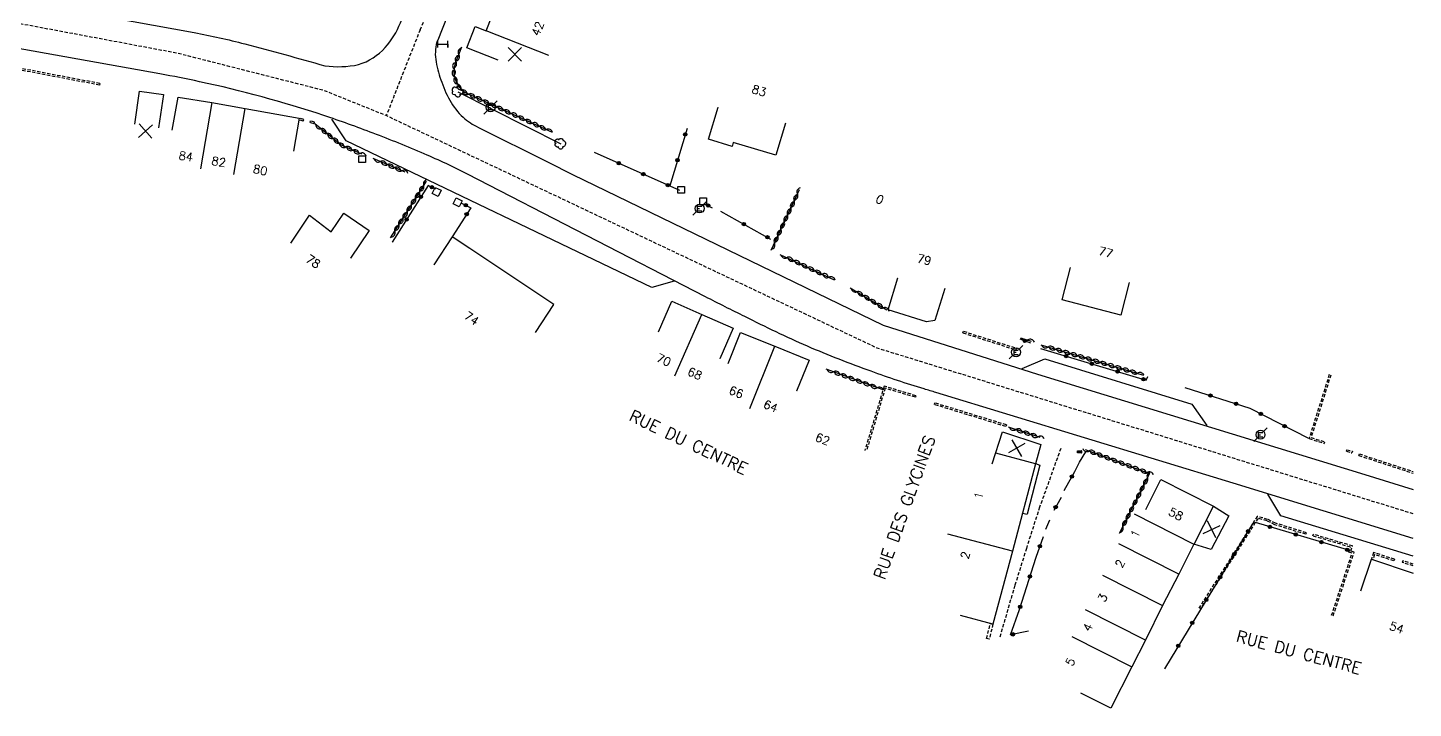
# Model space of a CAD drawing. Header units: millimetres. Extents: x 114000 to 119599, y 120000 to 124063.
# Drawn here: x 114793.5 to 115000, y 120002.3 to 120103.7 of the extents above; entities that cross this region are included whole.
import ezdxf
from ezdxf.enums import TextEntityAlignment as Align

# ---------------------------------------------------------------- set-up
doc = ezdxf.new("R2010")
doc.units = ezdxf.units.MM
doc.linetypes.add('DASHED', pattern=[0.75, 0.5, -0.25])
doc.layers.get('0').update_dxf_attribs({"linetype": 'CONTINUOUS'})
for name, color, linetype in [('W0001', 6, 'DASHED'), ('W0008', 7, 'CONTINUOUS'), ('W0100', 7, 'CONTINUOUS'), ('W0105', 7, 'CONTINUOUS'), ('W0112', 1, 'DASHED'), ('W0300', 7, 'CONTINUOUS'), ('W0302', 3, 'CONTINUOUS'), ('W0310', 3, 'CONTINUOUS'), ('W0322', 7, 'CONTINUOUS'), ('W0400', 7, 'CONTINUOUS'), ('W0471', 7, 'CONTINUOUS'), ('W0989', 7, 'CONTINUOUS'), ('W0991', 7, 'CONTINUOUS'), ('W1102', 7, 'CONTINUOUS'), ('W1474', 7, 'CONTINUOUS')]:
    doc.layers.add(name, color=color, linetype=linetype)
doc.styles.get("Standard").update_dxf_attribs({"font": 'romans.shx', "width": 0.85})

# ---------------------------------------------------------------- blocks, each defined once
blk = doc.blocks.new('t322o')
at = {"color": 0, "linetype": 'Continuous'}
for radius in [0.25, 0.15]:
    blk.add_circle((0, 0), radius, dxfattribs=at)
blk = doc.blocks.new('t310o')
at = {"color": 0, "linetype": 'Continuous'}
for centre, start, end in [((-0.5, 0.38), 216.8699, 323.1304), ((0.5, -0.37), 36.8699, 143.1303)]:
    blk.add_arc(centre, 0.625, start, end, dxfattribs=at)
blk = doc.blocks.new('t991o')
at = {"color": 0, "linetype": 'Continuous'}
for p, q in [((-1, 1), (1, -1)), ((-1, -1), (1, 1))]:
    blk.add_line(p, q, dxfattribs=at)
blk = doc.blocks.new('T471')
for p, q in [((-0.333334, 0.333334), (-0.333334, -0.333334)), ((-0.333334, 0.333334), (0.333334, 0.333334)), ((-0.333334, 0), (0, 0)), ((0.500001, 0.500001), (1.000002, 1.000002)), ((-0.500001, -0.500001), (-1.000002, -1.000002)), ((-0.333334, -0.333334), (0.333334, -0.333334))]:
    blk.add_line(p, q)
blk.add_ellipse((0, 0), major_axis=(0.471405, 0.471405), ratio=1, start_param=5.4977871438, end_param=11.780972451)
blk = doc.blocks.new('t112o')
at = {"color": 0, "linetype": 'Continuous'}
for p, q in [((-0.5, 0.5), (0.5, 0.5)), ((-0.5, -0.5), (-0.5, 0.5)), ((0.5, 0.5), (0.5, -0.5)), ((0.5, -0.5), (-0.5, -0.5))]:
    blk.add_line(p, q, dxfattribs=at)
blk = doc.blocks.new('T300')
for p, q in [((-0.8, 0.51), (-0.86, 0.34)), ((-0.86, 0.34), (-0.86, 0.17)), ((-0.86, 0.17), (-0.74, 0.06)), ((-0.69, 0.63), (-0.8, 0.51)), ((-0.8, -0.06), (-0.74, 0.06)), ((-0.74, 0.06), (-0.69, 0.11)), ((-0.57, 0.69), (-0.69, 0.63)), ((-0.46, 0.69), (-0.57, 0.69)), ((-0.29, 0.63), (-0.46, 0.69)), ((-0.29, 0.63), (-0.17, 0.74)), ((-0.23, 0.57), (-0.29, 0.63)), ((-0.17, 0.74), (-0.06, 0.8)), ((-0.06, 0.8), (0.06, 0.8)), ((0.06, 0.8), (0.23, 0.74)), ((0.23, 0.74), (0.34, 0.63)), ((0.34, 0.63), (0.4, 0.51)), ((0.46, 0.46), (0.34, 0.46)), ((0.4, 0.51), (0.4, 0.46)), ((0.57, 0.4), (0.46, 0.46)), ((0.57, 0.4), (0.69, 0.29)), ((0.69, 0.29), (0.74, 0.17)), ((0.74, 0.06), (0.69, -0.17)), ((0.74, 0.17), (0.74, 0.06)), ((-0.8, -0.17), (-0.8, -0.06)), ((-0.8, -0.23), (-0.8, -0.17)), ((-0.74, -0.34), (-0.8, -0.23)), ((-0.69, -0.4), (-0.74, -0.34)), ((-0.51, -0.46), (-0.69, -0.4)), ((-0.4, -0.46), (-0.51, -0.46)), ((-0.4, -0.46), (-0.34, -0.46)), ((-0.34, -0.46), (-0.34, -0.4)), ((-0.34, -0.51), (-0.34, -0.46)), ((-0.29, -0.63), (-0.34, -0.51)), ((-0.17, -0.74), (-0.29, -0.63)), ((-0.06, -0.8), (-0.17, -0.74)), ((0.06, -0.8), (-0.06, -0.8)), ((0.17, -0.74), (0.06, -0.8)), ((0.23, -0.69), (0.17, -0.74)), ((0.29, -0.46), (0.23, -0.46)), ((0.29, -0.63), (0.23, -0.69)), ((0.46, -0.4), (0.29, -0.46)), ((0.34, -0.51), (0.29, -0.63)), ((0.34, -0.51), (0.34, -0.46)), ((0.57, -0.34), (0.46, -0.4)), ((0.63, -0.29), (0.57, -0.34)), ((0.69, -0.17), (0.63, -0.29))]:
    blk.add_line(p, q)
blk = doc.blocks.new('T400')
for p, q in [((-0.15, 0.3), (0.15, 0.3)), ((-0.15, -0.25), (-0.15, 0.3)), ((-0.15, 0.15), (0.15, 0.15)), ((-0.15, 0), (0.15, 0)), ((0.15, 0.3), (0.15, -0.25)), ((-0.15, -0.15), (0.15, -0.15)), ((-0.15, -0.25), (-0.15, -0.3)), ((-0.15, -0.3), (0.15, -0.3)), ((0.15, -0.3), (0.15, -0.25))]:
    blk.add_line(p, q)
blk = doc.blocks.new('T1474')
at = {"color": 0, "linetype": 'Continuous', "flags": 128}
for points in [[(-0.75, -0.5), (-0.75, 0.5)], [(-0.75, 0), (0.75, 0)], [(0.75, 0), (0.75, -0.5), (0.75, 0.5)]]:
    blk.add_lwpolyline(points, dxfattribs=at)

msp = doc.modelspace()

# ---------------------------------------------------------------- linework, layer by layer
at = {"layer": 'W0001'}
msp.add_line((114851.98, 120103.38), (114846.94, 120090.58), dxfattribs=at)
at = {"layer": 'W0001', "flags": 128}
msp.add_lwpolyline([(115000, 120031.26), (114920.1, 120055.95), (114846.94, 120090.58), (114837.7, 120094.31), (114815.76, 120099.88), (114733.92, 120115.22), (114725.67, 120117.89), (114709.25, 120123.22), (114647.65, 120158.97), (114548.78, 120218.75), (114530.64, 120233.44), (114519.08, 120249.68), (114548.57, 120231.36), (114548.57, 120231.36)], dxfattribs=at)
at = {"layer": 'W0001'}
for points in [[(114852.01, 120103.36), (114860.51, 120124.82), (114870.46, 120150.02), (114876.7, 120165.85), (114887.4, 120192.89), (114900.52, 120226.06), (114900.52, 120226.06)], [(114947.46, 120041.01), (114944.31, 120032.26), (114942.33, 120026.12), (114940.61, 120020.6), (114938.38, 120012.91)]]:
    msp.add_lwpolyline(points, dxfattribs=at)
at = {"layer": 'W0008'}
msp.add_lwpolyline([(114854.67, 120101.86), (114877.35, 120159.32), (114903.33, 120224.99)], dxfattribs=at)
at = {"layer": 'W0008', "flags": 128}
for points in [[(115000, 120027.6), (114973.17, 120035.84), (114928.86, 120049.35, 0.0022), (114927.1, 120049.87, -0.0148), (114919.21, 120052.5, -0.0159), (114909.72, 120056.22, -0.0126), (114900.4, 120060.64, -0.0039), (114894.5, 120063.6), (114859.06, 120081.88, 0.0174), (114852.61, 120084.88, 0.0103), (114844.99, 120087.97, 0.0111), (114837.62, 120090.61, 0.0271), (114819.09, 120095.64, 0.0088), (114813.19, 120096.8), (114744.83, 120109.05, -0.0148), (114733.96, 120111.49, -0.0126), (114719.39, 120115.17, -0.057), (114705.6, 120120.77), (114689.62, 120129.79), (114677.49, 120136.88), (114651.89, 120152.36), (114615.46, 120174.09)], [(114727.65, 120139.22), (114728.99, 120125.48, 0.1284), (114730.34, 120121.57, 0.136), (114733.89, 120118.94, 0.0411), (114739.41, 120117.45), (114741.06, 120117.05), (114764.8, 120112.67), (114818.32, 120102.96, -0.0177), (114825.85, 120101.27, -0.0061), (114837.78, 120098.01, 0.0885), (114842.8, 120098.19, 0.1355), (114846.78, 120100.74, 0.0911), (114849.04, 120104.41), (114849.24, 120104.92)], [(114854.62, 120101.89), (114854.61, 120101.88, 0.1251), (114854.31, 120098.96, 0.0527), (114855.07, 120095.94, 0.0448), (114856.4, 120092.87, 0.0833), (114858.38, 120090.35, 0.0663), (114860.66, 120088.84), (114871.07, 120083.67), (114874.68, 120081.83), (114920.99, 120059.39), (114943.98, 120052.06), (114992.76, 120037.11), (115000, 120034.88)]]:
    msp.add_lwpolyline(points, format="xyb", dxfattribs=at)
for points in [[(114889.86, 120065.91), (114886.5, 120064.99), (114840.94, 120086.82), (114838.83, 120090.07), (114838.83, 120090.07)], [(114941.69, 120052.93), (114945.07, 120054.34), (114967.01, 120047.61), (114969.21, 120044.42), (114969.21, 120044.42)], [(115000, 120024.94), (114980.28, 120030.96), (114978.32, 120034.22), (114978.32, 120034.22)]]:
    msp.add_lwpolyline(points, dxfattribs=at)
at = {"layer": 'W0100'}
for points in [[(114863.6, 120098.85), (114858.94, 120100.67), (114860.17, 120103.84), (114861.85, 120103.19), (114867.16, 120116.72), (114865.5, 120117.38), (114866.76, 120120.56), (114871.41, 120118.71)], [(114937.23, 120038.72), (114938.8, 120043.47), (114944.47, 120041.59), (114943.71, 120038.73), (114940.29, 120025.69), (114937.34, 120014.83), (114932.51, 120016.14)]]:
    msp.add_lwpolyline(points, dxfattribs=at)
at = {"layer": 'W0100', "flags": 128}
for points in [[(114809.45, 120089.3), (114810.17, 120094.24), (114813.73, 120093.72), (114813.01, 120088.78), (114813.01, 120088.78)], [(114815.05, 120088.4), (114815.9, 120093.33), (114820.95, 120092.52), (114825.92, 120091.66), (114833.97, 120090.2), (114833.12, 120085.27), (114833.12, 120085.27)], [(114906.44, 120089.47), (114905, 120084.68), (114898.65, 120086.6), (114898.47, 120086.01), (114894.94, 120087.07), (114896.39, 120091.86), (114896.39, 120091.86)], [(114832.69, 120071.61), (114835.49, 120075.75), (114838.71, 120073.26), (114840.6, 120076.04), (114844.39, 120073.48), (114841.59, 120069.34), (114841.59, 120069.34)], [(114869.16, 120058.26), (114871.93, 120062.43), (114859.38, 120070.78), (114856.78, 120072.51), (114854.01, 120068.35), (114854.01, 120068.35)], [(114957.65, 120065.72), (114956.39, 120060.88), (114947.67, 120063.14), (114948.93, 120067.98), (114948.93, 120067.98)], [(114930.16, 120064.83), (114928.7, 120060.05), (114927.43, 120059.85), (114921.73, 120061.64), (114923.19, 120066.42), (114923.19, 120066.42)], [(114887.51, 120058.36), (114889.52, 120062.94), (114893.95, 120060.98), (114898.64, 120058.95), (114896.64, 120054.37), (114896.64, 120054.37)], [(114897.87, 120053.66), (114899.74, 120058.3), (114904.84, 120056.22), (114909.96, 120054.16), (114908.09, 120049.53), (114908.09, 120049.53)], [(114960.15, 120031.91), (114962.4, 120036.37), (114970.23, 120032.4), (114972.49, 120030.98), (114969.86, 120025.94), (114967.3, 120026.75), (114965.04, 120022.26), (114962.6, 120017.6), (114960.07, 120012.44), (114958.03, 120008.48), (114954.91, 120002.31), (114950.45, 120004.57), (114950.45, 120004.57)], [(114992.18, 120019.79), (114993.75, 120024.54), (115000, 120022.45)]]:
    msp.add_lwpolyline(points, dxfattribs=at)
at = {"layer": 'W0105'}
msp.add_line((114941.78, 120031.38), (114942.46, 120031.2), dxfattribs=at)
msp.add_lwpolyline([(114943.72, 120038.79), (114944.35, 120038.54), (114942.46, 120031.2)], dxfattribs=at)
at = {"layer": 'W0112'}
for p, q in [((114804.26, 120095.37), (114792.17, 120097.67)), ((114804.21, 120095.13), (114792.44, 120097.36)), ((114804.26, 120095.37), (114804.21, 120095.13)), ((114834.57, 120089.78), (114833.93, 120089.95)), ((114834.63, 120090.02), (114833.97, 120090.2)), ((114834.57, 120089.78), (114834.63, 120090.02)), ((114835.6, 120089.79), (114835.53, 120089.55)), ((114836.2, 120089.38), (114835.53, 120089.55)), ((114836.26, 120089.63), (114835.6, 120089.79)), ((114836.2, 120089.38), (114836.26, 120089.63)), ((114932.89, 120058.22), (114932.97, 120058.46)), ((114932.89, 120058.22), (114940.77, 120055.7)), ((114932.97, 120058.46), (114940.85, 120055.94)), ((114940.85, 120055.94), (114940.77, 120055.7)), ((114987.48, 120052.01), (114984.46, 120042.48)), ((114987.71, 120051.94), (114984.77, 120042.64)), ((114921.13, 120050.29), (114918.26, 120040.71)), ((114921.29, 120049.97), (114918.5, 120040.63)), ((114925.86, 120048.87), (114921.13, 120050.29)), ((114925.79, 120048.63), (114921.29, 120049.97)), ((114925.86, 120048.87), (114925.79, 120048.63)), ((114928.63, 120047.55), (114928.71, 120047.78)), ((114939.28, 120044.28), (114928.63, 120047.55)), ((114939.35, 120044.52), (114928.71, 120047.78)), ((114939.35, 120044.52), (114939.28, 120044.28)), ((114984.46, 120042.48), (114986.72, 120041.76)), ((114984.77, 120042.64), (114986.8, 120042)), ((114986.72, 120041.76), (114986.8, 120042)), ((114990.04, 120040.58), (114990.11, 120040.82)), ((114990.11, 120040.82), (114990.93, 120040.58)), ((114990.04, 120040.58), (114990.86, 120040.34)), ((114990.93, 120040.58), (114990.86, 120040.34)), ((114991.88, 120039.96), (114991.96, 120040.19)), ((114991.88, 120039.96), (115000, 120037.31)), ((114991.96, 120040.19), (115000, 120037.57)), ((114976.75, 120030.89), (114968.03, 120017.22)), ((114976.86, 120030.6), (114968.25, 120017.08)), ((114978.29, 120030.45), (114976.75, 120030.89)), ((114978.2, 120030.22), (114976.86, 120030.6)), ((114979.48, 120029.87), (114978.29, 120030.45)), ((114979.39, 120029.64), (114978.2, 120030.22)), ((114984, 120028.22), (114979.39, 120029.64)), ((114984.07, 120028.46), (114979.48, 120029.87)), ((114984, 120028.22), (114984.07, 120028.46)), ((114985.03, 120027.98), (114985.11, 120028.22)), ((114990.63, 120026.31), (114985.03, 120027.98)), ((114990.94, 120026.48), (114985.11, 120028.22)), ((114990.39, 120025.54), (114990.63, 120026.31)), ((114990.7, 120025.71), (114990.94, 120026.48)), ((114987.83, 120016.16), (114990.88, 120025.4)), ((114988.07, 120016.08), (114991.2, 120025.57)), ((114990.88, 120025.4), (114990.39, 120025.54)), ((114991.2, 120025.57), (114990.7, 120025.71)), ((114994.08, 120025.51), (114993.75, 120024.54)), ((114994.24, 120025.19), (114993.99, 120024.46)), ((114997.2, 120024.5), (114994.08, 120025.51)), ((114997.12, 120024.26), (114994.24, 120025.19)), ((114997.2, 120024.5), (114997.12, 120024.26)), ((114998.43, 120024.27), (114998.35, 120024.03)), ((115000, 120023.77), (114998.43, 120024.27)), ((115000, 120023.51), (114998.35, 120024.03)), ((114937.35, 120014.84), (114936.8, 120012.6)), ((114936.8, 120012.6), (114936.41, 120012.7))]:
    msp.add_line(p, q, dxfattribs=at)
msp.add_lwpolyline([(114936.41, 120012.7), (114936.96, 120014.93), (114937.35, 120014.84)], dxfattribs=at)
at = {"layer": 'W0302'}
msp.add_line((114857.61, 120094.12), (114872.93, 120086.37), dxfattribs=at)
at = {"layer": 'W0310'}
for p, q in [((114849.73, 120082.18), (114845, 120084.2)), ((114847.59, 120072.37), (114852.93, 120080.83)), ((114904.3, 120070.54), (114908.53, 120079.6)), ((114905.61, 120069.91), (114913.69, 120066.14)), ((114916.09, 120064.92), (114921.52, 120061.65)), ((114941.47, 120057.51), (114943.06, 120057.01)), ((114944.48, 120056.44), (114959.8, 120051.93)), ((114920.99, 120049.72), (114912.49, 120052.82)), ((114944.38, 120042.64), (114939.66, 120044.19))]:
    msp.add_line(p, q, dxfattribs=at)
at = {"layer": 'W0310', "flags": 128}
msp.add_lwpolyline([(114858.13, 120100.78), (114857.18, 120098.23, 0.1803), (114857.32, 120095.77, 0.1869), (114858.92, 120093.92), (114871.68, 120088.11), (114871.68, 120088.11)], format="xyb", dxfattribs=at)
for points in [[(114843.31, 120084.83), (114840.19, 120086.24), (114836.29, 120089.36), (114836.29, 120089.36)], [(114951.12, 120040.84), (114960.7, 120037.27), (114956.18, 120028.35), (114956.18, 120028.35)]]:
    msp.add_lwpolyline(points, dxfattribs=at)
at = {"layer": 'W0322'}
for p, q in [((114891.76, 120088.67), (114889.18, 120080.12)), ((114894.32, 120077.52), (114895.53, 120076.84)), ((114896.75, 120076.36), (114904.22, 120072.2)), ((114941.34, 120057.34), (114942.93, 120056.75)), ((114946.47, 120031.82), (114947.57, 120033.73)), ((114945.24, 120028.98), (114945.85, 120030.4))]:
    msp.add_line(p, q, dxfattribs=at)
at = {"layer": 'W0322', "flags": 128}
for points in [[(114877.94, 120085.12), (114889.18, 120080.12), (114890.62, 120079.5), (114890.62, 120079.5)], [(114854.32, 120079.65), (114853.17, 120080.19), (114847.83, 120071.73), (114847.83, 120071.73)], [(114858.03, 120077.61), (114859.54, 120076.87), (114856.78, 120072.51), (114856.78, 120072.51)], [(114944.44, 120055.92), (114960.17, 120051.2), (114960.44, 120051.72), (114960.44, 120051.72)], [(114965.96, 120050.11), (114975.62, 120047), (114984.39, 120042.52), (114984.39, 120042.52)], [(114990.56, 120025.8), (114976.49, 120029.96), (114976.06, 120029.78), (114962.9, 120008.19), (114962.9, 120008.19)]]:
    msp.add_lwpolyline(points, dxfattribs=at)
at = {"layer": 'W0322'}
for points in [[(114947.97, 120034.74), (114949.55, 120037.6), (114950.23, 120038.99), (114951.2, 120040.49)], [(114942.64, 120013.81), (114939.98, 120013.25), (114941.29, 120017.03), (114943.78, 120024.84), (114944.87, 120027.88)]]:
    msp.add_lwpolyline(points, dxfattribs=at)
at = {"layer": 'W1102'}
for p, q in [((114871.16, 120099.53), (114861.85, 120103.19)), ((114820.95, 120092.52), (114819.24, 120082.67)), ((114824.21, 120081.8), (114825.92, 120091.66)), ((114889.95, 120051.81), (114893.95, 120060.98)), ((114901.1, 120046.95), (114904.84, 120056.22)), ((114943.71, 120038.73), (114937.76, 120040.33)), ((114958.38, 120031.28), (114967.3, 120026.75)), ((114967.36, 120026.74), (114970.23, 120032.4)), ((114940.29, 120025.69), (114930.62, 120028.23)), ((114965.04, 120022.26), (114956.12, 120026.78)), ((114953.69, 120022.12), (114962.6, 120017.6)), ((114960.07, 120012.44), (114951.15, 120016.96)), ((114949.11, 120013), (114958.03, 120008.48))]:
    msp.add_line(p, q, dxfattribs=at)

# ---------------------------------------------------------------- block references
at = {"layer": 'W0112'}
for p in [(114843.34, 120084.08), (114890.89, 120079.52), (114894.15, 120077.82)]:
    msp.add_blockref('t112o', p, dxfattribs=at)
at = {"layer": 'W0112', "rotation": 333.861}
for p in [(114854.43, 120079.23), (114857.59, 120077.66)]:
    msp.add_blockref('t112o', p, dxfattribs=at)
at = {"layer": 'W0300'}
for p in [(114857.61, 120094.12), (114872.93, 120086.37)]:
    msp.add_blockref('T300', p, dxfattribs=at)
at = {"layer": 'W0310'}
for p, rotation in [((114857.73, 120099.7), 249.5870943237485), ((114857.32, 120098.62), 249.5870943237485), ((114857.12, 120096.36), 283.603642032918), ((114857.03, 120097.51), 264.8271306298364), ((114857.54, 120095.28), 298.7417522571026), ((114858.25, 120094.39), 318.2683598081098), ((114859.23, 120093.78), 335.5078841022837), ((114860.28, 120093.3), 335.5078841022837), ((114861.33, 120092.82), 335.5078841022837), ((114862.38, 120092.34), 335.5078841022837), ((114863.43, 120091.86), 335.5078841022837), ((114864.48, 120091.39), 335.5078841022837), ((114865.54, 120090.91), 335.5078841022837), ((114866.59, 120090.43), 335.5078841022837), ((114867.64, 120089.95), 335.5078841022837), ((114837.2, 120088.64), 141.338221329076), ((114838.1, 120087.92), 141.338221329076), ((114868.69, 120089.47), 335.5078841022837), ((114869.74, 120088.99), 335.5078841022837), ((114870.79, 120088.51), 335.5078841022837), ((114839, 120087.2), 141.338221329076), ((114839.9, 120086.48), 141.338221329076), ((114840.9, 120085.92), 155.533596176925), ((114841.96, 120085.44), 155.533596176925), ((114843.01, 120084.96), 155.533596176925), ((114846.06, 120083.75), 156.8006781149031), ((114847.12, 120083.29), 156.8006781149031), ((114848.18, 120082.84), 156.8006781149031), ((114849.25, 120082.38), 156.8006781149031), ((114851.91, 120079.21), 57.74074983060193), ((114852.52, 120080.19), 57.74074983060193), ((114850.67, 120077.26), 57.74074983060193), ((114851.29, 120078.24), 57.74074983060193), ((114907.72, 120077.87), 64.99612124113494), ((114908.21, 120078.91), 64.99612124113494), ((114849.44, 120075.31), 57.74074983060193), ((114850.06, 120076.28), 57.74074983060193), ((114906.74, 120075.77), 64.99612124113494), ((114907.23, 120076.82), 64.99612124113494), ((114848.21, 120073.35), 57.74074983060193), ((114848.82, 120074.33), 57.74074983060193), ((114905.76, 120073.68), 64.99612124113494), ((114906.25, 120074.73), 64.99612124113494), ((114904.79, 120071.59), 64.99612124113494), ((114905.28, 120072.63), 64.99612124113494), ((114906.65, 120069.42), 334.996499943931), ((114907.7, 120068.94), 334.996499943931), ((114908.75, 120068.45), 334.996499943931), ((114909.79, 120067.96), 334.996499943931), ((114910.84, 120067.47), 334.996499943931), ((114911.89, 120066.98), 334.996499943931), ((114912.93, 120066.5), 334.996499943931), ((114917.08, 120064.33), 328.9370182835967), ((114918.07, 120063.73), 328.9370182835967), ((114919.06, 120063.14), 328.9370182835967), ((114920.05, 120062.54), 328.9370182835967), ((114921.03, 120061.94), 328.9370182835967), ((114942.57, 120057.16), 342.4335654461491), ((114945.58, 120056.11), 343.6238213279336), ((114946.69, 120055.79), 343.6238213279336), ((114947.8, 120055.46), 343.6238213279336), ((114948.91, 120055.14), 343.6238213279336), ((114950.02, 120054.81), 343.6238213279336), ((114951.12, 120054.48), 343.6238213279336), ((114952.23, 120054.16), 343.6238213279336), ((114953.34, 120053.83), 343.6238213279336), ((114954.45, 120053.51), 343.6238213279336), ((114955.56, 120053.18), 343.6238213279336), ((114956.66, 120052.86), 343.6238213279336), ((114913.58, 120052.42), 159.9628038396946), ((114914.66, 120052.03), 159.9628038396946), ((114915.75, 120051.63), 159.9628038396946), ((114916.83, 120051.24), 159.9628038396946), ((114917.92, 120050.84), 159.9628038396946), ((114957.77, 120052.53), 343.6238213279336), ((114958.88, 120052.2), 343.6238213279336), ((114919, 120050.44), 159.9628038396946), ((114920.09, 120050.05), 159.9628038396946), ((114940.76, 120043.83), 161.7916883505444), ((114941.85, 120043.47), 161.7916883505444), ((114942.95, 120043.11), 161.7916883505444), ((114944.05, 120042.75), 161.7916883505444), ((114951.67, 120040.63), 339.5770022959867), ((114952.76, 120040.23), 339.5770022959867), ((114953.84, 120039.83), 339.5770022959867), ((114954.92, 120039.42), 339.5770022959867), ((114956, 120039.02), 339.5770022959867), ((114957.09, 120038.62), 339.5770022959867), ((114958.17, 120038.21), 339.5770022959867), ((114959.25, 120037.81), 339.5770022959867), ((114960.33, 120037.41), 339.5770022959867), ((114960.36, 120036.59), 243.1387393309696), ((114959.32, 120034.53), 243.1387393309696), ((114959.84, 120035.56), 243.1387393309696), ((114958.27, 120032.47), 243.1387393309696), ((114958.79, 120033.5), 243.1387393309696), ((114957.23, 120030.41), 243.1387393309696), ((114957.75, 120031.44), 243.1387393309696), ((114956.71, 120029.38), 243.1387393309696)]:
    msp.add_blockref('t310o', p, dxfattribs=dict(at, rotation=rotation))
at = {"layer": 'W0322'}
for p, rotation in [((114891.49, 120087.78), 253.2232419321734), ((114890.34, 120083.95), 253.2232419321734), ((114881.59, 120083.5), 336.015819768739), ((114885.25, 120081.87), 336.015819768739), ((114853.75, 120079.92), 237.7402653151876), ((114888.9, 120080.24), 336.015819768739), ((114852.1, 120078.5), 237.7402653151876), ((114858.79, 120077.24), 237.7402653151876), ((114858.92, 120075.89), 237.7407195232073), ((114894.93, 120077.18), 237.7402653151876), ((114849.97, 120075.11), 237.7402653151876), ((114900.25, 120074.42), 330.8747672113877), ((114903.74, 120072.47), 330.8747672113877), ((114942.13, 120057.04), 343.2769201486386), ((114948.27, 120054.77), 343.2769201486386), ((114952.11, 120053.62), 343.2769201486386), ((114955.94, 120052.47), 343.2769201486386), ((114959.77, 120051.32), 343.2769201486386), ((114969.77, 120048.89), 342.1657516253134), ((114973.58, 120047.66), 342.1657516253134), ((114977.27, 120046.16), 332.8756901131263), ((114980.83, 120044.34), 332.8756901131263), ((114949.12, 120036.82), 61.08012498369339), ((114946.7, 120032.25), 243.5355184396845), ((114975.39, 120028.68), 238.6366959434323), ((114978.64, 120029.33), 163.5398745758906), ((114982.48, 120028.19), 163.5398745758906), ((114944.36, 120026.45), 70.38799295533501), ((114986.31, 120027.06), 163.5398745758906), ((114973.31, 120025.27), 238.6366959434323), ((114990.15, 120025.93), 163.5398745758906), ((114942.86, 120021.95), 72.27657212145952), ((114971.22, 120021.85), 238.6366959434323), ((114969.14, 120018.44), 238.6366959434323), ((114941.41, 120017.42), 72.27657212145952), ((114967.06, 120015.02), 238.6366959434323), ((114940.32, 120013.32), 191.906026859031), ((114964.98, 120011.61), 238.6366959434323)]:
    msp.add_blockref('t322o', p, dxfattribs=dict(at, rotation=rotation))
at = {"layer": 'W0400', "rotation": 90}
msp.add_blockref('T400', (114950.28, 120040.51), dxfattribs=at)
at = {"layer": 'W0471'}
for p in [(114862.48, 120091.81), (114893.63, 120076.75), (114940.79, 120055.34), (114977.23, 120043.06)]:
    msp.add_blockref('T471', p, dxfattribs=at)
at = {"layer": 'W0991'}
for p, rotation in [((114866.08, 120099.72), 90), ((114811.05, 120088.29), 86.65069674909998), ((114940.9, 120041.05), 254.9867240546411), ((114969.95, 120028.95), 70.27836310605758)]:
    msp.add_blockref('t991o', p, dxfattribs=dict(at, rotation=rotation))
at = {"layer": 'W1474'}
msp.add_blockref('T1474', (114855.37, 120101.21), dxfattribs=at)

# ---------------------------------------------------------------- texts
at = {"layer": 'W0989'}
for s, rotation, p in [('RUE DU CENTRE', 334.6883, (114892, 120041.94)), ('RUE DES GLYCINES', 70.2264, (114924.17, 120032.26)), ('RUE DU CENTRE', 345.0439, (114982.94, 120010.65))]:
    msp.add_text(s, height=1.75, rotation=rotation, dxfattribs=at).set_placement(p, align=Align.MIDDLE)
at = {"layer": 'W0991'}
for s, rotation, p in [('42', 68.5478, (114869.51, 120103.54)), ('83', 343.2234, (114902.51, 120094.31)), ('84', 350.9533, (114817.09, 120084.53)), ('82', 350.0937, (114821.97, 120083.72)), ('80', 347.98, (114828.16, 120082.49)), ('0', 333.1629, (114920.49, 120078.09)), ('78', 325.9759, (114836.05, 120068.86)), ('79', 347.1366, (114927.11, 120069.13)), ('77', 345.4567, (114954.17, 120070.23)), ('74', 326.3558, (114859.65, 120060.39)), ('70', 336.0976, (114888.29, 120054.19)), ('68', 336.6537, (114892.93, 120052.16)), ('66', 337.8418, (114899.09, 120049.39)), ('64', 338.1259, (114904.24, 120047.3)), ('62', 339.5645, (114911.98, 120042.39)), ('1', 75.3362, (114935.23, 120033.99)), ('58', 333.1388, (114964.62, 120031.24)), ('1', 63.3357, (114958.57, 120028.32)), ('2', 72.644, (114933.22, 120025.1)), ('2', 62.3937, (114956.29, 120023.86)), ('3', 63.8048, (114953.71, 120018.77)), ('4', 62.7094, (114951.49, 120014.36)), ('54', 341.5668, (114997.53, 120014.32)), ('5', 63.2023, (114948.88, 120009.23))]:
    msp.add_text(s, height=1.25, rotation=rotation, dxfattribs=at).set_placement(p, align=Align.MIDDLE)

doc.saveas('drawing.dxf')
